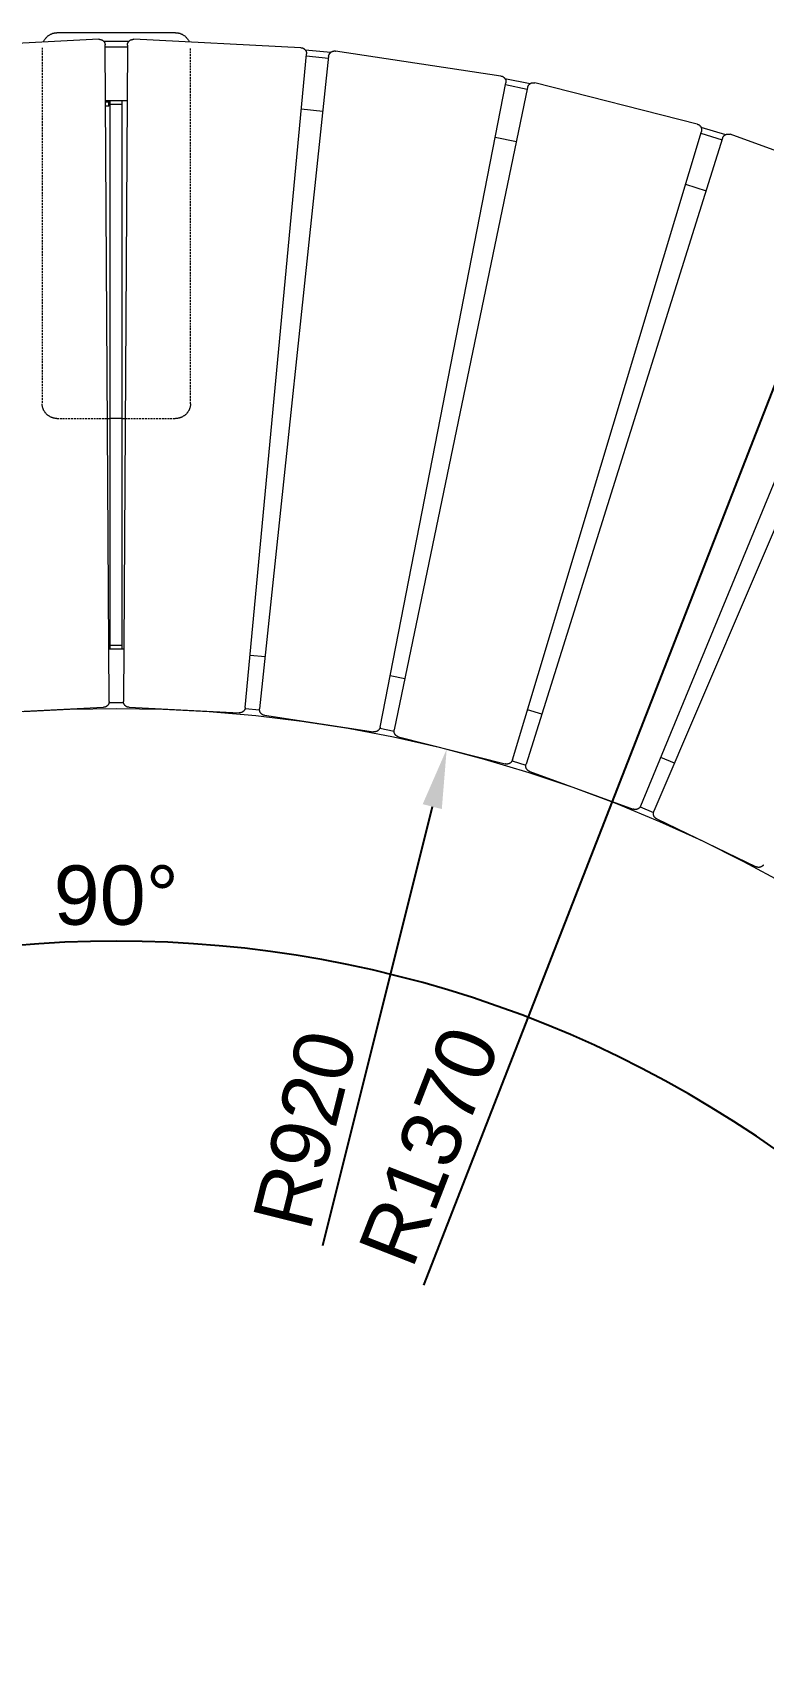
# Model space of a CAD drawing. Header units: millimetres. Extents: x -111 to 4919, y -143 to 3304.
# Drawn here: x 1047 to 1540, y 962 to 2068 of the extents above; entities that cross this region are included whole.
import ezdxf

# ---------------------------------------------------------------- set-up
doc = ezdxf.new("R2010")
doc.units = ezdxf.units.MM
doc.linetypes.add('HIDDEN', pattern=[1.905, 1.27, -0.635])
for name, color, linetype, lineweight in [('ZANO_R', 7, 'Continuous', 0), ('ZANO_R_przerywana', 7, 'HIDDEN', 0), ('ZANO_W', 1, 'Continuous', 0)]:
    doc.layers.add(name, color=color, linetype=linetype, lineweight=lineweight)
doc.styles.add('Arial', font='arial.ttf')
doc.styles.get("Standard").update_dxf_attribs({"font": 'ARIALUNI.TTF'})
doc.dimstyles.new('pl i ang', dxfattribs={"dimtxt": 50, "dimasz": 50, "dimexe": 1.25, "dimexo": 0.625, "dimgap": 10, "dimtad": 1, "dimtoh": 1, "dimtxsty": 'Standard', "dimcen": 2.5, "dimclrd": 1, "dimclre": 1, "dimclrt": 1, "dimadec": 0, "dimazin": 0, "dimtfac": 1, "dimtmove": 0, "dimatfit": 3, "dimfxl": 1, "dimarcsym": 1})

# ---------------------------------------------------------------- blocks, each defined once
blk = doc.blocks.new('*D479')
at = {"layer": 'ZANO_W', "color": 1, "lineweight": -2}
for p, q in [((454.4, 1329.9), (563, 1221.3)), ((1752.7, 1329.9), (1644.1, 1221.3))]:
    blk.add_line(p, q, dxfattribs=at)
blk.add_arc((1103.5, 680.7), 774.5, 47.9594, 132.0406, dxfattribs=at)
at = {"layer": 'ZANO_W', "color": 1}
for points in [[(580.3, 1260.8), (589.5, 1251.1), (555.9, 1228.4)], [(1617.6, 1251.1), (1626.8, 1260.8), (1651.2, 1228.4)]]:
    blk.add_solid(points, dxfattribs=at)
at = {"layer": 'ZANO_W', "color": 1, "insert": (1103.5, 1485.9), "char_height": 40, "attachment_point": 5, "style": 'Arial'}
blk.add_mtext('90%%d', dxfattribs=at)
blk = doc.blocks.new('*D480')
at = {"layer": 'ZANO_W', "color": 1, "lineweight": -2}
blk.add_line((1316.8, 1545.8), (1242.8, 1249.7), dxfattribs=at)
at = {"layer": 'ZANO_W', "color": 1}
blk.add_solid([(1323.2, 1544.2), (1310.3, 1547.5), (1326.5, 1584.6)], dxfattribs=at)
at = {"layer": 'ZANO_W', "color": 1, "insert": (1231, 1328.1), "char_height": 40, "attachment_point": 5, "rotation": 75.9775, "style": 'Arial'}
blk.add_mtext('R920', dxfattribs=at)
blk = doc.blocks.new('*D481')
at = {"layer": 'ZANO_W', "color": 1, "lineweight": -2}
blk.add_line((1587.1, 1931.1), (1310.9, 1223.3), dxfattribs=at)
at = {"layer": 'ZANO_W', "color": 1}
blk.add_solid([(1593.3, 1928.6), (1580.8, 1933.5), (1601.6, 1968.3)], dxfattribs=at)
at = {"layer": 'ZANO_W', "color": 1, "insert": (1314.8, 1317.1), "char_height": 40, "attachment_point": 5, "rotation": 68.6823, "style": 'Arial'}
blk.add_mtext('R1370', dxfattribs=at)

msp = doc.modelspace()

# ---------------------------------------------------------------- linework, layer by layer
at = {"layer": 'ZANO_R'}
for p, q in [((1059.8, 2066.8), (1060.1, 2066.9)), ((1060.1, 2066.9), (1060.5, 2067.1)), ((1060.5, 2067.1), (1060.8, 2067.2)), ((1060.8, 2067.2), (1061.1, 2067.2)), ((1061.1, 2067.2), (1061.5, 2067.3)), ((1061.5, 2067.3), (1061.8, 2067.4)), ((1061.8, 2067.4), (1062.2, 2067.4)), ((1062.2, 2067.4), (1062.5, 2067.5)), ((1062.5, 2067.5), (1062.9, 2067.5)), ((1062.9, 2067.5), (1063.2, 2067.5)), ((1063.2, 2067.5), (1063.5, 2067.5)), ((1143.5, 2067.5), (1063.5, 2067.5)), ((1143.5, 2067.5), (1143.9, 2067.5)), ((1143.9, 2067.5), (1144.2, 2067.5)), ((1144.2, 2067.5), (1144.6, 2067.5)), ((1144.6, 2067.5), (1144.9, 2067.4)), ((1144.9, 2067.4), (1145.3, 2067.4)), ((1145.3, 2067.4), (1145.6, 2067.3)), ((1145.6, 2067.3), (1146, 2067.2)), ((1146, 2067.2), (1146.3, 2067.2)), ((1146.3, 2067.2), (1146.6, 2067.1)), ((1146.6, 2067.1), (1147, 2066.9)), ((1147, 2066.9), (1147.3, 2066.8)), ((1091.8, 2063.2), (979, 2057.5)), ((1054.3, 2061.3), (1054.4, 2061.6)), ((1054.4, 2061.6), (1054.6, 2061.9)), ((1054.6, 2061.9), (1054.7, 2062.2)), ((1054.7, 2062.2), (1054.9, 2062.5)), ((1054.9, 2062.5), (1055.1, 2062.8)), ((1055.1, 2062.8), (1055.3, 2063.1)), ((1055.3, 2063.1), (1055.5, 2063.4)), ((1055.5, 2063.4), (1055.7, 2063.7)), ((1055.7, 2063.7), (1055.9, 2064)), ((1055.9, 2064), (1056.1, 2064.2)), ((1056.1, 2064.2), (1056.4, 2064.5)), ((1056.4, 2064.5), (1056.6, 2064.7)), ((1056.6, 2064.7), (1056.9, 2065)), ((1056.9, 2065), (1057.1, 2065.2)), ((1057.1, 2065.2), (1057.4, 2065.4)), ((1057.4, 2065.4), (1057.7, 2065.6)), ((1057.7, 2065.6), (1058, 2065.8)), ((1058, 2065.8), (1058.3, 2066)), ((1058.3, 2066), (1058.6, 2066.2)), ((1058.6, 2066.2), (1058.9, 2066.4)), ((1058.9, 2066.4), (1059.2, 2066.5)), ((1059.2, 2066.5), (1059.5, 2066.7)), ((1059.5, 2066.7), (1059.8, 2066.8)), ((1091.8, 2063.2), (1092, 2063.2)), ((1092, 2063.2), (1092.1, 2063.2)), ((1092.1, 2063.2), (1092.2, 2063.2)), ((1092.2, 2063.2), (1092.4, 2063.2)), ((1092.4, 2063.2), (1092.5, 2063.1)), ((1092.5, 2063.1), (1092.6, 2063.1)), ((1092.6, 2063.1), (1092.8, 2063.1)), ((1092.8, 2063.1), (1092.9, 2063.1)), ((1092.9, 2063.1), (1093, 2063)), ((1093, 2063), (1093.2, 2063)), ((1093.2, 2063), (1093.3, 2063)), ((1093.3, 2063), (1093.4, 2062.9)), ((1093.4, 2062.9), (1093.6, 2062.9)), ((1093.6, 2062.9), (1093.7, 2062.8)), ((1093.7, 2062.8), (1093.8, 2062.7)), ((1093.8, 2062.7), (1093.9, 2062.7)), ((1093.9, 2062.7), (1094.1, 2062.6)), ((1094.1, 2062.6), (1094.2, 2062.5)), ((1094.2, 2062.5), (1094.3, 2062.5)), ((1094.3, 2062.5), (1094.4, 2062.4)), ((1094.4, 2062.4), (1094.5, 2062.3)), ((1094.5, 2062.3), (1094.6, 2062.2)), ((1094.6, 2062.2), (1094.7, 2062.1)), ((1094.7, 2062.1), (1094.8, 2062)), ((1094.8, 2062), (1094.9, 2061.9)), ((1094.8, 2062), (1112.3, 2062)), ((1094.9, 2061.9), (1095, 2061.8)), ((1095, 2061.8), (1095.1, 2061.7)), ((1095.1, 2061.7), (1095.2, 2061.6)), ((1095.2, 2061.6), (1095.3, 2061.5)), ((1095.3, 2061.5), (1095.3, 2061.4)), ((1095.3, 2061.4), (1095.4, 2061.3)), ((1095.4, 2061.3), (1095.5, 2061.2)), ((1095.5, 2061.2), (1095.6, 2061.1)), ((1095.6, 2061.1), (1095.6, 2060.9)), ((1095.6, 2060.9), (1095.7, 2060.8)), ((1095.7, 2060.8), (1095.7, 2060.7)), ((1095.7, 2060.7), (1095.8, 2060.6)), ((1095.8, 2060.6), (1095.8, 2060.4)), ((1095.8, 2060.4), (1095.9, 2060.3)), ((1095.9, 2060.3), (1095.9, 2060.2)), ((1095.9, 2060.2), (1095.9, 2060)), ((1095.9, 2060), (1096, 2059.9)), ((1096, 2059.9), (1096, 2059.8)), ((1096, 2059.8), (1096, 2059.6)), ((1096, 2059.6), (1096, 2059.5)), ((1096, 2059.5), (1096, 2059.4)), ((1096, 2059.3), (1096, 2059.4)), ((1096, 2059.2), (1096, 2059.3)), ((1098.7, 1616.8), (1096, 2059.2)), ((1096, 2058), (1111.1, 2058)), ((1111.1, 2059.2), (1108.4, 1616.8)), ((1111.1, 2059.9), (1111.2, 2060)), ((1111.1, 2059.8), (1111.1, 2059.9)), ((1111.1, 2059.6), (1111.1, 2059.8)), ((1111.1, 2059.5), (1111.1, 2059.6)), ((1111.1, 2059.4), (1111.1, 2059.5)), ((1111.1, 2059.3), (1111.1, 2059.4)), ((1111.1, 2059.2), (1111.1, 2059.3)), ((1111.2, 2060.3), (1111.3, 2060.4)), ((1111.2, 2060.2), (1111.2, 2060.3)), ((1111.2, 2060), (1111.2, 2060.2)), ((1111.3, 2060.6), (1111.4, 2060.7)), ((1111.3, 2060.4), (1111.3, 2060.6)), ((1111.4, 2060.8), (1111.5, 2060.9)), ((1111.4, 2060.7), (1111.4, 2060.8)), ((1111.5, 2061.1), (1111.6, 2061.2)), ((1111.5, 2060.9), (1111.5, 2061.1)), ((1111.6, 2061.2), (1111.7, 2061.3)), ((1111.7, 2061.3), (1111.8, 2061.4)), ((1111.8, 2061.5), (1111.9, 2061.6)), ((1111.8, 2061.4), (1111.8, 2061.5)), ((1111.9, 2061.6), (1112, 2061.7)), ((1112, 2061.7), (1112.1, 2061.8)), ((1112.1, 2061.8), (1112.2, 2061.9)), ((1112.2, 2061.9), (1112.3, 2062)), ((1112.3, 2062), (1112.4, 2062.1)), ((1112.4, 2062.1), (1112.5, 2062.2)), ((1112.5, 2062.2), (1112.6, 2062.3)), ((1112.6, 2062.3), (1112.7, 2062.4)), ((1112.7, 2062.4), (1112.8, 2062.5)), ((1112.8, 2062.5), (1112.9, 2062.5)), ((1112.9, 2062.5), (1113, 2062.6)), ((1113, 2062.6), (1113.2, 2062.7)), ((1113.2, 2062.7), (1113.3, 2062.7)), ((1113.3, 2062.7), (1113.4, 2062.8)), ((1113.4, 2062.8), (1113.5, 2062.9)), ((1113.5, 2062.9), (1113.7, 2062.9)), ((1113.7, 2062.9), (1113.8, 2063)), ((1113.8, 2063), (1113.9, 2063)), ((1113.9, 2063), (1114.1, 2063)), ((1114.1, 2063), (1114.2, 2063.1)), ((1114.2, 2063.1), (1114.3, 2063.1)), ((1114.3, 2063.1), (1114.5, 2063.1)), ((1114.5, 2063.1), (1114.6, 2063.1)), ((1114.6, 2063.1), (1114.7, 2063.2)), ((1114.7, 2063.2), (1114.9, 2063.2)), ((1114.9, 2063.2), (1115, 2063.2)), ((1115, 2063.2), (1115.1, 2063.2)), ((1115.1, 2063.2), (1115.3, 2063.2)), ((1228.1, 2057.5), (1115.3, 2063.2)), ((1147.3, 2066.8), (1147.6, 2066.7)), ((1147.6, 2066.7), (1147.9, 2066.5)), ((1147.9, 2066.5), (1148.2, 2066.4)), ((1148.2, 2066.4), (1148.5, 2066.2)), ((1148.5, 2066.2), (1148.8, 2066)), ((1148.8, 2066), (1149.1, 2065.8)), ((1149.1, 2065.8), (1149.4, 2065.6)), ((1149.4, 2065.6), (1149.7, 2065.4)), ((1149.7, 2065.4), (1150, 2065.2)), ((1150, 2065.2), (1150.2, 2065)), ((1150.2, 2065), (1150.5, 2064.7)), ((1150.5, 2064.7), (1150.7, 2064.5)), ((1150.7, 2064.5), (1151, 2064.2)), ((1151, 2064.2), (1151.2, 2064)), ((1151.2, 2064), (1151.4, 2063.7)), ((1151.4, 2063.7), (1151.6, 2063.4)), ((1151.6, 2063.4), (1151.8, 2063.1)), ((1151.8, 2063.1), (1152, 2062.8)), ((1152, 2062.8), (1152.2, 2062.5)), ((1152.2, 2062.5), (1152.4, 2062.2)), ((1152.4, 2062.2), (1152.5, 2061.9)), ((1152.5, 2061.9), (1152.7, 2061.6)), ((1152.7, 2061.6), (1152.8, 2061.3)), ((1228.1, 2057.5), (1228.2, 2057.5)), ((1228.2, 2057.5), (1228.3, 2057.5)), ((1228.3, 2057.5), (1228.5, 2057.5)), ((1228.5, 2057.5), (1228.6, 2057.5)), ((1228.6, 2057.5), (1228.7, 2057.5)), ((1228.7, 2057.5), (1228.9, 2057.4)), ((1228.9, 2057.4), (1229, 2057.4)), ((1229, 2057.4), (1229.1, 2057.3)), ((1229.1, 2057.3), (1229.3, 2057.3)), ((1229.3, 2057.3), (1229.4, 2057.2)), ((1229.4, 2057.2), (1229.5, 2057.2)), ((1229.5, 2057.2), (1229.6, 2057.1)), ((1229.6, 2057.1), (1229.8, 2057.1)), ((1229.8, 2057.1), (1229.9, 2057)), ((1229.9, 2057), (1230, 2056.9)), ((1230, 2056.9), (1230.1, 2056.9)), ((1230.1, 2056.9), (1230.2, 2056.8)), ((1230.2, 2056.8), (1230.3, 2056.7)), ((1230.3, 2056.7), (1230.4, 2056.6)), ((1230.4, 2056.6), (1230.5, 2056.5)), ((1230.5, 2056.5), (1230.6, 2056.4)), ((1230.6, 2056.4), (1230.7, 2056.3)), ((1230.7, 2056.3), (1230.8, 2056.2)), ((1230.8, 2056.2), (1230.9, 2056.1)), ((1230.9, 2056.1), (1248.3, 2054.4)), ((1230.9, 2056.1), (1231, 2056)), ((1231, 2056), (1231.1, 2055.9)), ((1231.1, 2055.9), (1231.2, 2055.8)), ((1231.2, 2055.8), (1231.2, 2055.7)), ((1190.6, 1612.7), (1231.9, 2053.2)), ((1246.8, 2051.7), (1200.2, 1611.7)), ((1231.2, 2055.7), (1231.3, 2055.6)), ((1231.3, 2055.6), (1231.4, 2055.5)), ((1231.4, 2055.5), (1231.4, 2055.3)), ((1231.4, 2055.3), (1231.5, 2055.2)), ((1231.5, 2055.2), (1231.6, 2055.1)), ((1231.6, 2055.1), (1231.6, 2055)), ((1231.6, 2055), (1231.7, 2054.8)), ((1231.7, 2054.8), (1231.7, 2054.7)), ((1231.7, 2054.7), (1231.7, 2054.6)), ((1231.7, 2054.6), (1231.8, 2054.4)), ((1231.7, 2052), (1246.7, 2050.5)), ((1231.8, 2054.4), (1231.8, 2054.3)), ((1231.8, 2054.3), (1231.8, 2054.2)), ((1231.8, 2054.2), (1231.8, 2054)), ((1231.8, 2054), (1231.9, 2053.9)), ((1231.9, 2053.9), (1231.9, 2053.8)), ((1231.9, 2053.8), (1231.9, 2053.6)), ((1231.9, 2053.6), (1231.9, 2053.5)), ((1231.9, 2053.5), (1231.9, 2053.4)), ((1231.9, 2053.3), (1231.9, 2053.4)), ((1231.9, 2053.2), (1231.9, 2053.3)), ((1246.8, 2051.9), (1246.9, 2052)), ((1246.8, 2051.8), (1246.8, 2051.9)), ((1246.8, 2051.7), (1246.8, 2051.8)), ((1246.9, 2052.3), (1247, 2052.4)), ((1246.9, 2052.1), (1246.9, 2052.3)), ((1246.9, 2052), (1246.9, 2052.1)), ((1247, 2052.7), (1247.1, 2052.8)), ((1247, 2052.5), (1247, 2052.7)), ((1247, 2052.4), (1247, 2052.5)), ((1247.1, 2052.9), (1247.2, 2053)), ((1247.1, 2052.8), (1247.1, 2052.9)), ((1247.2, 2053), (1247.3, 2053.1)), ((1247.3, 2053.3), (1247.4, 2053.4)), ((1247.3, 2053.1), (1247.3, 2053.3)), ((1247.4, 2053.4), (1247.5, 2053.5)), ((1247.5, 2053.5), (1247.6, 2053.6)), ((1247.6, 2053.7), (1247.7, 2053.8)), ((1247.6, 2053.6), (1247.6, 2053.7)), ((1247.7, 2053.8), (1247.8, 2053.9)), ((1247.8, 2053.9), (1247.9, 2054)), ((1247.9, 2054), (1248, 2054.1)), ((1248, 2054.1), (1248.1, 2054.2)), ((1248.1, 2054.2), (1248.2, 2054.3)), ((1248.2, 2054.3), (1248.3, 2054.4)), ((1248.3, 2054.4), (1248.4, 2054.5)), ((1248.4, 2054.5), (1248.5, 2054.6)), ((1248.5, 2054.6), (1248.6, 2054.6)), ((1248.6, 2054.6), (1248.8, 2054.7)), ((1248.8, 2054.7), (1248.9, 2054.8)), ((1248.9, 2054.8), (1249, 2054.8)), ((1249, 2054.8), (1249.1, 2054.9)), ((1249.1, 2054.9), (1249.2, 2055)), ((1249.2, 2055), (1249.4, 2055)), ((1249.4, 2055), (1249.5, 2055)), ((1249.5, 2055), (1249.6, 2055.1)), ((1249.6, 2055.1), (1249.8, 2055.1)), ((1249.8, 2055.1), (1249.9, 2055.2)), ((1249.9, 2055.2), (1250, 2055.2)), ((1250, 2055.2), (1250.2, 2055.2)), ((1250.2, 2055.2), (1250.3, 2055.2)), ((1250.3, 2055.2), (1250.4, 2055.2)), ((1250.4, 2055.2), (1250.6, 2055.3)), ((1250.6, 2055.3), (1250.7, 2055.3)), ((1250.7, 2055.3), (1250.8, 2055.3)), ((1250.8, 2055.3), (1251, 2055.3)), ((1251, 2055.3), (1251.1, 2055.3)), ((1251.1, 2055.3), (1251.3, 2055.2)), ((1251.3, 2055.2), (1251.4, 2055.2)), ((1363.1, 2038.4), (1251.4, 2055.2)), ((1281.6, 1599.5), (1366.4, 2033.7)), ((1363.1, 2038.4), (1363.2, 2038.4)), ((1363.2, 2038.4), (1363.3, 2038.4)), ((1363.3, 2038.4), (1363.5, 2038.3)), ((1363.5, 2038.3), (1363.6, 2038.3)), ((1363.6, 2038.3), (1363.7, 2038.3)), ((1363.7, 2038.3), (1363.9, 2038.2)), ((1363.9, 2038.2), (1364, 2038.2)), ((1364, 2038.2), (1364.1, 2038.1)), ((1364.1, 2038.1), (1364.2, 2038.1)), ((1364.2, 2038.1), (1364.4, 2038)), ((1364.4, 2038), (1364.5, 2037.9)), ((1364.5, 2037.9), (1364.6, 2037.9)), ((1364.6, 2037.9), (1364.7, 2037.8)), ((1364.7, 2037.8), (1364.8, 2037.7)), ((1364.8, 2037.7), (1364.9, 2037.6)), ((1364.9, 2037.6), (1365, 2037.5)), ((1365, 2037.5), (1365.1, 2037.5)), ((1365.1, 2037.5), (1365.2, 2037.4)), ((1365.2, 2037.4), (1365.3, 2037.3)), ((1365.3, 2037.3), (1365.4, 2037.2)), ((1365.4, 2037.2), (1365.5, 2037.1)), ((1365.5, 2037.1), (1365.6, 2037)), ((1365.6, 2037), (1365.7, 2036.8)), ((1365.7, 2036.8), (1365.8, 2036.7)), ((1365.8, 2036.7), (1365.8, 2036.6)), ((1365.8, 2036.7), (1382.9, 2033.3)), ((1365.8, 2036.6), (1365.9, 2036.5)), ((1365.9, 2036.5), (1366, 2036.4)), ((1366, 2036.4), (1366.1, 2036.3)), ((1366.1, 2036.3), (1366.1, 2036.1)), ((1366.1, 2036.1), (1366.2, 2036)), ((1366.2, 2036), (1366.2, 2035.9)), ((1366.2, 2035.9), (1366.3, 2035.8)), ((1366.3, 2035.8), (1366.3, 2035.6)), ((1366.3, 2035.6), (1366.3, 2035.5)), ((1366.3, 2035.5), (1366.4, 2035.4)), ((1366.4, 2035.4), (1366.4, 2035.2)), ((1366.4, 2035.2), (1366.4, 2035.1)), ((1366.4, 2035.1), (1366.4, 2035)), ((1366.4, 2035), (1366.5, 2034.8)), ((1366.5, 2034), (1366.4, 2033.9)), ((1366.4, 2033.8), (1366.4, 2033.9)), ((1366.4, 2033.7), (1366.4, 2033.8)), ((1366.5, 2034.8), (1366.5, 2034.7)), ((1366.5, 2034.7), (1366.5, 2034.6)), ((1366.5, 2034.6), (1366.5, 2034.4)), ((1366.5, 2034.4), (1366.5, 2034.3)), ((1366.5, 2034.3), (1366.5, 2034.1)), ((1366.5, 2034.1), (1366.5, 2034)), ((1383.6, 2033.7), (1383.8, 2033.7)), ((1383.8, 2033.7), (1383.9, 2033.7)), ((1383.9, 2033.7), (1384, 2033.8)), ((1384, 2033.8), (1384.2, 2033.8)), ((1384.2, 2033.8), (1384.3, 2033.8)), ((1384.3, 2033.8), (1384.4, 2033.9)), ((1384.4, 2033.9), (1384.6, 2033.9)), ((1384.6, 2033.9), (1384.7, 2033.9)), ((1384.7, 2033.9), (1384.8, 2033.9)), ((1384.8, 2033.9), (1385, 2033.9)), ((1385, 2033.9), (1385.1, 2033.9)), ((1385.1, 2033.9), (1385.2, 2033.9)), ((1385.2, 2033.9), (1385.4, 2033.9)), ((1385.4, 2033.9), (1385.5, 2033.9)), ((1385.5, 2033.9), (1385.6, 2033.9)), ((1385.6, 2033.9), (1385.8, 2033.9)), ((1385.8, 2033.9), (1385.9, 2033.8)), ((1385.9, 2033.8), (1386, 2033.8)), ((1495.5, 2006), (1386, 2033.8)), ((1381.1, 2030.7), (1291.1, 1597.6)), ((1366.2, 2032.6), (1380.9, 2029.6)), ((1381.1, 2030.7), (1381.2, 2030.8)), ((1381.2, 2031), (1381.3, 2031.2)), ((1381.2, 2030.9), (1381.2, 2031)), ((1381.2, 2030.8), (1381.2, 2030.9)), ((1381.3, 2031.3), (1381.4, 2031.4)), ((1381.3, 2031.2), (1381.3, 2031.3)), ((1381.4, 2031.5), (1381.5, 2031.7)), ((1381.4, 2031.4), (1381.4, 2031.5)), ((1381.5, 2031.8), (1381.6, 2031.9)), ((1381.5, 2031.7), (1381.5, 2031.8)), ((1381.6, 2031.9), (1381.7, 2032)), ((1381.7, 2032.1), (1381.8, 2032.3)), ((1381.7, 2032), (1381.7, 2032.1)), ((1381.8, 2032.3), (1381.9, 2032.4)), ((1381.9, 2032.4), (1382, 2032.5)), ((1382, 2032.5), (1382.1, 2032.6)), ((1382.1, 2032.6), (1382.2, 2032.7)), ((1382.2, 2032.7), (1382.3, 2032.8)), ((1382.3, 2032.8), (1382.4, 2032.9)), ((1382.4, 2032.9), (1382.5, 2033)), ((1382.5, 2033), (1382.6, 2033)), ((1382.6, 2033), (1382.7, 2033.1)), ((1382.7, 2033.1), (1382.8, 2033.2)), ((1382.8, 2033.2), (1382.9, 2033.3)), ((1382.9, 2033.3), (1383, 2033.4)), ((1383, 2033.4), (1383.1, 2033.4)), ((1383.1, 2033.4), (1383.3, 2033.5)), ((1383.3, 2033.5), (1383.4, 2033.5)), ((1383.4, 2033.5), (1383.5, 2033.6)), ((1383.5, 2033.6), (1383.6, 2033.7)), ((1096.3, 2022), (1110.8, 2022)), ((1096.3, 2021), (1098.5, 2021)), ((1098.5, 2018), (1096.3, 2018)), ((1098.5, 2021), (1098.5, 2022)), ((1098.5, 2018), (1098.5, 2021)), ((1099.5, 2019.5), (1099.5, 2022)), ((1099.5, 2019.5), (1107.5, 2019.5)), ((1099.5, 1654.5), (1099.5, 2019.5)), ((1107.5, 2019.5), (1107.5, 2022)), ((1107.5, 1654.5), (1107.5, 2019.5)), ((1228.4, 2016.2), (1242.9, 2014.7)), ((1370.9, 1577.3), (1498.4, 2001)), ((1495.5, 2006), (1495.6, 2006)), ((1495.6, 2006), (1495.8, 2005.9)), ((1495.8, 2005.9), (1495.9, 2005.9)), ((1495.9, 2005.9), (1496, 2005.8)), ((1496, 2005.8), (1496.2, 2005.8)), ((1496.2, 2005.8), (1496.3, 2005.7)), ((1496.3, 2005.7), (1496.4, 2005.7)), ((1496.4, 2005.7), (1496.5, 2005.6)), ((1496.5, 2005.6), (1496.6, 2005.5)), ((1496.6, 2005.5), (1496.8, 2005.4)), ((1496.8, 2005.4), (1496.9, 2005.4)), ((1496.9, 2005.4), (1497, 2005.3)), ((1497, 2005.3), (1497.1, 2005.2)), ((1497.1, 2005.2), (1497.2, 2005.1)), ((1497.2, 2005.1), (1497.3, 2005)), ((1497.3, 2005), (1497.4, 2004.9)), ((1497.4, 2004.9), (1497.5, 2004.8)), ((1497.5, 2004.8), (1497.6, 2004.7)), ((1497.6, 2004.7), (1497.7, 2004.6)), ((1497.7, 2004.6), (1497.7, 2004.5)), ((1497.7, 2004.5), (1497.8, 2004.4)), ((1497.8, 2004.4), (1497.9, 2004.3)), ((1497.9, 2004.3), (1498, 2004.2)), ((1498, 2004.2), (1498, 2004)), ((1498, 2004), (1498.1, 2003.9)), ((1498, 2004), (1514.7, 1998.9)), ((1498.1, 2003.9), (1498.2, 2003.8)), ((1498.2, 2003.8), (1498.2, 2003.7)), ((1498.2, 2003.7), (1498.3, 2003.5)), ((1498.3, 2003.5), (1498.3, 2003.4)), ((1498.3, 2003.4), (1498.4, 2003.3)), ((1498.4, 2003.3), (1498.4, 2003.2)), ((1498.4, 2003.2), (1498.4, 2003)), ((1498.4, 2003), (1498.5, 2002.9)), ((1498.5, 2001.4), (1498.4, 2001.3)), ((1498.4, 2001.3), (1498.4, 2001.1)), ((1498.4, 2001), (1498.4, 2001.1)), ((1498.4, 2001), (1498.4, 2001)), ((1498.5, 2002.9), (1498.5, 2002.8)), ((1498.5, 2002.8), (1498.5, 2002.6)), ((1498.5, 2002.6), (1498.5, 2002.5)), ((1498.5, 2002.5), (1498.5, 2002.4)), ((1498.5, 2002.4), (1498.5, 2002.2)), ((1498.5, 2002.2), (1498.5, 2002.1)), ((1498.5, 2002.1), (1498.5, 2001.9)), ((1498.5, 2001.9), (1498.5, 2001.8)), ((1498.5, 2001.8), (1498.5, 2001.7)), ((1498.5, 2001.7), (1498.5, 2001.5)), ((1498.5, 2001.5), (1498.5, 2001.4)), ((1359.3, 1997.2), (1373.6, 1994.3)), ((1512.7, 1996.5), (1380.1, 1574.5)), ((1498, 1999.9), (1512.4, 1995.4)), ((1512.7, 1996.5), (1512.8, 1996.6)), ((1512.8, 1996.8), (1512.9, 1997)), ((1512.8, 1996.7), (1512.8, 1996.8)), ((1512.8, 1996.6), (1512.8, 1996.7)), ((1512.9, 1997.1), (1513, 1997.2)), ((1512.9, 1997), (1512.9, 1997.1)), ((1513, 1997.2), (1513.1, 1997.3)), ((1513.1, 1997.4), (1513.2, 1997.6)), ((1513.1, 1997.3), (1513.1, 1997.4)), ((1513.2, 1997.6), (1513.3, 1997.7)), ((1513.3, 1997.7), (1513.4, 1997.8)), ((1513.4, 1997.8), (1513.5, 1997.9)), ((1513.5, 1997.9), (1513.6, 1998)), ((1513.6, 1998.1), (1513.7, 1998.2)), ((1513.6, 1998), (1513.6, 1998.1)), ((1513.7, 1998.2), (1513.8, 1998.3)), ((1513.8, 1998.3), (1513.9, 1998.4)), ((1513.9, 1998.4), (1514, 1998.5)), ((1514, 1998.5), (1514.2, 1998.5)), ((1514.2, 1998.5), (1514.3, 1998.6)), ((1514.3, 1998.6), (1514.4, 1998.7)), ((1514.4, 1998.7), (1514.5, 1998.8)), ((1514.5, 1998.8), (1514.6, 1998.8)), ((1514.6, 1998.8), (1514.7, 1998.9)), ((1514.7, 1998.9), (1514.9, 1999)), ((1514.9, 1999), (1515, 1999)), ((1515, 1999), (1515.1, 1999.1)), ((1515.1, 1999.1), (1515.2, 1999.1)), ((1515.2, 1999.1), (1515.4, 1999.2)), ((1515.4, 1999.2), (1515.5, 1999.2)), ((1515.5, 1999.2), (1515.6, 1999.2)), ((1515.6, 1999.2), (1515.8, 1999.3)), ((1515.8, 1999.3), (1515.9, 1999.3)), ((1515.9, 1999.3), (1516, 1999.3)), ((1516, 1999.3), (1516.2, 1999.3)), ((1516.2, 1999.3), (1516.3, 1999.3)), ((1516.3, 1999.3), (1516.4, 1999.3)), ((1516.4, 1999.3), (1516.6, 1999.3)), ((1516.6, 1999.3), (1516.7, 1999.3)), ((1516.7, 1999.3), (1516.8, 1999.3)), ((1516.8, 1999.3), (1517, 1999.3)), ((1517, 1999.3), (1517.1, 1999.3)), ((1517.1, 1999.3), (1517.3, 1999.3)), ((1517.3, 1999.3), (1517.4, 1999.3)), ((1517.4, 1999.3), (1517.5, 1999.2)), ((1517.5, 1999.2), (1517.7, 1999.2)), ((1517.7, 1999.2), (1517.8, 1999.1)), ((1517.8, 1999.1), (1517.9, 1999.1)), ((1624.1, 1960.6), (1517.9, 1999.1)), ((1487.6, 1965.4), (1501.6, 1961.1)), ((1457.5, 1546.4), (1626.4, 1955.3)), ((1640.3, 1949.5), (1466.3, 1542.7)), ((1097.6, 1807.5), (1099.5, 1807.5)), ((1107.5, 1807.5), (1099.5, 1807.5)), ((1107.5, 1807.5), (1109.5, 1807.5)), ((1098.5, 1656), (1098.5, 1656)), ((1098.5, 1656), (1098.5, 1653)), ((1098.5, 1653), (1098.5, 1653)), ((1098.5, 1653), (1098.5, 1652)), ((1108.6, 1652), (1098.5, 1652)), ((1107.5, 1654.5), (1099.5, 1654.5)), ((1099.5, 1652), (1099.5, 1654.5)), ((1107.5, 1652), (1107.5, 1654.5)), ((1203.9, 1646.8), (1193.9, 1647.8)), ((1298.2, 1632.1), (1288.4, 1634.1)), ((1097.3, 1613.7), (1097.2, 1613.6)), ((1097.4, 1613.8), (1097.3, 1613.7)), ((1097.5, 1613.9), (1097.4, 1613.8)), ((1097.6, 1614), (1097.5, 1613.9)), ((1097.7, 1614.1), (1097.6, 1614)), ((1097.8, 1614.2), (1097.7, 1614.1)), ((1097.9, 1614.3), (1097.8, 1614.2)), ((1098, 1614.4), (1097.9, 1614.3)), ((1098.1, 1614.5), (1098, 1614.4)), ((1098.2, 1614.8), (1098.1, 1614.7)), ((1098.1, 1614.7), (1098.1, 1614.5)), ((1098.3, 1614.9), (1098.2, 1614.8)), ((1098.4, 1615.2), (1098.3, 1615)), ((1098.3, 1615), (1098.3, 1614.9)), ((1098.5, 1615.3), (1098.4, 1615.2)), ((1098.6, 1615.7), (1098.5, 1615.5)), ((1098.5, 1615.5), (1098.5, 1615.4)), ((1098.5, 1615.4), (1098.5, 1615.3)), ((1098.7, 1616), (1098.6, 1615.8)), ((1098.6, 1615.8), (1098.6, 1615.7)), ((1098.7, 1616.8), (1098.7, 1616.6)), ((1098.7, 1616.6), (1098.7, 1616.5)), ((1098.7, 1616.5), (1098.7, 1616.4)), ((1098.7, 1616.4), (1098.7, 1616.2)), ((1098.7, 1616.2), (1098.7, 1616.1)), ((1098.7, 1616.1), (1098.7, 1616)), ((1098.7, 1616), (1108.4, 1616)), ((1108.4, 1616.6), (1108.4, 1616.8)), ((1108.4, 1616.5), (1108.4, 1616.6)), ((1108.4, 1616.4), (1108.4, 1616.5)), ((1108.4, 1616.2), (1108.4, 1616.4)), ((1108.4, 1616.1), (1108.4, 1616.2)), ((1108.4, 1616), (1108.4, 1616.1)), ((1108.5, 1615.8), (1108.4, 1616)), ((1108.5, 1615.7), (1108.5, 1615.8)), ((1108.6, 1615.5), (1108.5, 1615.7)), ((1108.6, 1615.4), (1108.6, 1615.5)), ((1108.6, 1615.3), (1108.6, 1615.4)), ((1108.7, 1615.2), (1108.6, 1615.3)), ((1108.8, 1615), (1108.7, 1615.2)), ((1108.8, 1614.9), (1108.8, 1615)), ((1108.9, 1614.8), (1108.8, 1614.9)), ((1109, 1614.7), (1108.9, 1614.8)), ((1109, 1614.5), (1109, 1614.7)), ((1109.1, 1614.4), (1109, 1614.5)), ((1109.2, 1614.3), (1109.1, 1614.4)), ((1109.3, 1614.2), (1109.2, 1614.3)), ((1109.4, 1614.1), (1109.3, 1614.2)), ((1109.5, 1614), (1109.4, 1614.1)), ((1109.6, 1613.9), (1109.5, 1614)), ((1109.7, 1613.8), (1109.6, 1613.9)), ((1109.8, 1613.7), (1109.7, 1613.8)), ((1109.9, 1613.6), (1109.8, 1613.7)), ((1020.7, 1609.1), (1094.9, 1612.8)), ((1040.8, 1609.9), (1072.1, 1611.5)), ((1072.1, 1611.5), (1103.5, 1612)), ((1095.1, 1612.8), (1094.9, 1612.8)), ((1095.2, 1612.8), (1095.1, 1612.8)), ((1095.3, 1612.8), (1095.2, 1612.8)), ((1095.5, 1612.8), (1095.3, 1612.8)), ((1095.6, 1612.9), (1095.5, 1612.8)), ((1095.8, 1612.9), (1095.6, 1612.9)), ((1095.9, 1612.9), (1095.8, 1612.9)), ((1096, 1613), (1095.9, 1612.9)), ((1096.1, 1613), (1096, 1613)), ((1096.3, 1613.1), (1096.1, 1613)), ((1096.4, 1613.1), (1096.3, 1613.1)), ((1096.5, 1613.2), (1096.4, 1613.1)), ((1096.7, 1613.2), (1096.5, 1613.2)), ((1096.8, 1613.3), (1096.7, 1613.2)), ((1096.9, 1613.4), (1096.8, 1613.3)), ((1097, 1613.5), (1096.9, 1613.4)), ((1097.1, 1613.5), (1097, 1613.5)), ((1097.2, 1613.6), (1097.1, 1613.5)), ((1103.5, 1612), (1135, 1611.5)), ((1110, 1613.5), (1109.9, 1613.6)), ((1110.1, 1613.5), (1110, 1613.5)), ((1110.2, 1613.4), (1110.1, 1613.5)), ((1110.3, 1613.3), (1110.2, 1613.4)), ((1110.4, 1613.2), (1110.3, 1613.3)), ((1110.6, 1613.2), (1110.4, 1613.2)), ((1110.7, 1613.1), (1110.6, 1613.2)), ((1110.8, 1613.1), (1110.7, 1613.1)), ((1110.9, 1613), (1110.8, 1613.1)), ((1111.1, 1613), (1110.9, 1613)), ((1111.2, 1612.9), (1111.1, 1613)), ((1111.3, 1612.9), (1111.2, 1612.9)), ((1111.5, 1612.9), (1111.3, 1612.9)), ((1111.6, 1612.8), (1111.5, 1612.9)), ((1111.8, 1612.8), (1111.6, 1612.8)), ((1111.9, 1612.8), (1111.8, 1612.8)), ((1112, 1612.8), (1111.9, 1612.8)), ((1112.2, 1612.8), (1112, 1612.8)), ((1112.2, 1612.8), (1186.4, 1609.1)), ((1135, 1611.5), (1166.3, 1609.9)), ((1166.3, 1609.9), (1197.6, 1607.2)), ((1186.6, 1609.1), (1186.4, 1609.1)), ((1186.7, 1609.1), (1186.6, 1609.1)), ((1186.8, 1609.1), (1186.7, 1609.1)), ((1187, 1609.1), (1186.8, 1609.1)), ((1187.1, 1609.1), (1187, 1609.1)), ((1187.2, 1609.1), (1187.1, 1609.1)), ((1187.4, 1609.1), (1187.2, 1609.1)), ((1187.5, 1609.2), (1187.4, 1609.1)), ((1187.7, 1609.2), (1187.5, 1609.2)), ((1187.8, 1609.2), (1187.7, 1609.2)), ((1187.9, 1609.3), (1187.8, 1609.2)), ((1188.1, 1609.3), (1187.9, 1609.3)), ((1188.2, 1609.4), (1188.1, 1609.3)), ((1188.3, 1609.4), (1188.2, 1609.4)), ((1188.4, 1609.5), (1188.3, 1609.4)), ((1188.6, 1609.6), (1188.4, 1609.5)), ((1188.7, 1609.6), (1188.6, 1609.6)), ((1188.8, 1609.7), (1188.7, 1609.6)), ((1188.9, 1609.8), (1188.8, 1609.7)), ((1189, 1609.9), (1188.9, 1609.8)), ((1189.1, 1609.9), (1189, 1609.9)), ((1189.2, 1610), (1189.1, 1609.9)), ((1189.3, 1610.1), (1189.2, 1610)), ((1189.4, 1610.2), (1189.3, 1610.1)), ((1189.5, 1610.3), (1189.4, 1610.2)), ((1189.6, 1610.4), (1189.5, 1610.3)), ((1189.7, 1610.5), (1189.6, 1610.4)), ((1189.8, 1610.6), (1189.7, 1610.5)), ((1189.9, 1610.8), (1189.8, 1610.6)), ((1190, 1610.9), (1189.9, 1610.8)), ((1190.1, 1611.1), (1190, 1611)), ((1190, 1611), (1190, 1610.9)), ((1190.2, 1611.2), (1190.1, 1611.1)), ((1190.3, 1611.5), (1190.2, 1611.4)), ((1190.2, 1611.4), (1190.2, 1611.2)), ((1190.4, 1611.7), (1190.3, 1611.6)), ((1190.3, 1611.6), (1190.3, 1611.5)), ((1190.5, 1612), (1190.4, 1611.9)), ((1190.4, 1611.9), (1190.4, 1611.7)), ((1190.6, 1612.4), (1190.5, 1612.3)), ((1190.5, 1612.3), (1190.5, 1612.1)), ((1190.5, 1612.1), (1190.5, 1612)), ((1190.5, 1612), (1200.2, 1611)), ((1190.6, 1612.7), (1190.6, 1612.5)), ((1190.6, 1612.5), (1190.6, 1612.4)), ((1197.6, 1607.2), (1228.8, 1603.5)), ((1200.2, 1611.6), (1200.2, 1611.7)), ((1200.2, 1611.5), (1200.2, 1611.6)), ((1200.2, 1611.3), (1200.2, 1611.5)), ((1200.2, 1611.2), (1200.2, 1611.3)), ((1200.2, 1611), (1200.2, 1611.2)), ((1200.2, 1610.9), (1200.2, 1611)), ((1200.2, 1610.8), (1200.2, 1610.9)), ((1200.2, 1610.6), (1200.2, 1610.8)), ((1200.3, 1610.5), (1200.2, 1610.6)), ((1200.3, 1610.3), (1200.3, 1610.5)), ((1200.3, 1610.2), (1200.3, 1610.3)), ((1200.4, 1610.1), (1200.3, 1610.2)), ((1200.4, 1610), (1200.4, 1610.1)), ((1200.5, 1609.8), (1200.4, 1610)), ((1200.5, 1609.7), (1200.5, 1609.8)), ((1200.6, 1609.6), (1200.5, 1609.7)), ((1200.6, 1609.4), (1200.6, 1609.6)), ((1200.7, 1609.3), (1200.6, 1609.4)), ((1200.8, 1609.2), (1200.7, 1609.3)), ((1200.8, 1609.1), (1200.8, 1609.2)), ((1200.9, 1609), (1200.8, 1609.1)), ((1201, 1608.9), (1200.9, 1609)), ((1201.1, 1608.8), (1201, 1608.9)), ((1201.2, 1608.6), (1201.1, 1608.8)), ((1201.3, 1608.5), (1201.2, 1608.6)), ((1201.4, 1608.4), (1201.3, 1608.5)), ((1201.5, 1608.4), (1201.4, 1608.4)), ((1201.6, 1608.3), (1201.5, 1608.4)), ((1201.7, 1608.2), (1201.6, 1608.3)), ((1201.8, 1608.1), (1201.7, 1608.2)), ((1201.9, 1608), (1201.8, 1608.1)), ((1202, 1607.9), (1201.9, 1608)), ((1202.1, 1607.9), (1202, 1607.9)), ((1202.3, 1607.8), (1202.1, 1607.9)), ((1202.4, 1607.7), (1202.3, 1607.8)), ((1202.5, 1607.7), (1202.4, 1607.7)), ((1202.6, 1607.6), (1202.5, 1607.7)), ((1202.8, 1607.6), (1202.6, 1607.6)), ((1202.9, 1607.5), (1202.8, 1607.6)), ((1203, 1607.5), (1202.9, 1607.5)), ((1203.2, 1607.4), (1203, 1607.5)), ((1203.3, 1607.4), (1203.2, 1607.4)), ((1203.4, 1607.4), (1203.3, 1607.4)), ((1203.6, 1607.4), (1203.4, 1607.4)), ((1203.6, 1607.4), (1277.1, 1596.3)), ((1228.8, 1603.5), (1259.9, 1598.7)), ((1390.6, 1608.1), (1381, 1611.1)), ((1259.9, 1598.7), (1290.7, 1592.8)), ((1277.2, 1596.3), (1277.1, 1596.3)), ((1277.4, 1596.3), (1277.2, 1596.3)), ((1277.5, 1596.3), (1277.4, 1596.3)), ((1277.6, 1596.3), (1277.5, 1596.3)), ((1277.8, 1596.3), (1277.6, 1596.3)), ((1277.9, 1596.3), (1277.8, 1596.3)), ((1278.1, 1596.3), (1277.9, 1596.3)), ((1278.2, 1596.3), (1278.1, 1596.3)), ((1278.3, 1596.3), (1278.2, 1596.3)), ((1278.5, 1596.3), (1278.3, 1596.3)), ((1278.6, 1596.4), (1278.5, 1596.3)), ((1278.7, 1596.4), (1278.6, 1596.4)), ((1278.9, 1596.4), (1278.7, 1596.4)), ((1279, 1596.5), (1278.9, 1596.4)), ((1279.1, 1596.5), (1279, 1596.5)), ((1279.3, 1596.6), (1279.1, 1596.5)), ((1279.4, 1596.6), (1279.3, 1596.6)), ((1279.5, 1596.7), (1279.4, 1596.6)), ((1279.6, 1596.8), (1279.5, 1596.7)), ((1279.8, 1596.8), (1279.6, 1596.8)), ((1279.9, 1596.9), (1279.8, 1596.8)), ((1280, 1597), (1279.9, 1596.9)), ((1280.1, 1597.1), (1280, 1597)), ((1280.2, 1597.2), (1280.1, 1597.1)), ((1280.3, 1597.2), (1280.2, 1597.2)), ((1280.4, 1597.3), (1280.3, 1597.2)), ((1280.5, 1597.4), (1280.4, 1597.3)), ((1280.6, 1597.5), (1280.5, 1597.4)), ((1280.7, 1597.6), (1280.6, 1597.5)), ((1280.8, 1597.7), (1280.7, 1597.6)), ((1280.9, 1597.9), (1280.8, 1597.7)), ((1281, 1598), (1280.9, 1597.9)), ((1281.1, 1598.2), (1281, 1598.1)), ((1281, 1598.1), (1281, 1598)), ((1281.2, 1598.3), (1281.1, 1598.2)), ((1281.3, 1598.6), (1281.2, 1598.4)), ((1281.2, 1598.4), (1281.2, 1598.3)), ((1281.4, 1598.7), (1281.3, 1598.6)), ((1281.5, 1599), (1281.4, 1598.8)), ((1281.4, 1598.8), (1281.4, 1598.7)), ((1281.4, 1598.8), (1291, 1596.8)), ((1281.6, 1599.4), (1281.5, 1599.2)), ((1281.5, 1599.2), (1281.5, 1599.1)), ((1281.5, 1599.1), (1281.5, 1599)), ((1281.6, 1599.5), (1281.6, 1599.4)), ((1290.7, 1592.8), (1321.4, 1585.9)), ((1291, 1597.4), (1291.1, 1597.6)), ((1291, 1597.3), (1291, 1597.4)), ((1291, 1597.2), (1291, 1597.3)), ((1291, 1597), (1291, 1597.2)), ((1291, 1596.9), (1291, 1597)), ((1291, 1596.8), (1291, 1596.9)), ((1291, 1596.6), (1291, 1596.8)), ((1291, 1596.5), (1291, 1596.6)), ((1291, 1596.3), (1291, 1596.5)), ((1291, 1596.2), (1291, 1596.3)), ((1291, 1596.1), (1291, 1596.2)), ((1291.1, 1595.9), (1291, 1596.1)), ((1291.1, 1595.8), (1291.1, 1595.9)), ((1291.1, 1595.7), (1291.1, 1595.8)), ((1291.2, 1595.5), (1291.1, 1595.7)), ((1291.2, 1595.4), (1291.2, 1595.5)), ((1291.3, 1595.3), (1291.2, 1595.4)), ((1291.3, 1595.1), (1291.3, 1595.3)), ((1291.4, 1595), (1291.3, 1595.1)), ((1291.4, 1594.9), (1291.4, 1595)), ((1291.5, 1594.8), (1291.4, 1594.9)), ((1291.6, 1594.6), (1291.5, 1594.8)), ((1291.7, 1594.5), (1291.6, 1594.6)), ((1291.7, 1594.4), (1291.7, 1594.5)), ((1291.8, 1594.3), (1291.7, 1594.4)), ((1291.9, 1594.2), (1291.8, 1594.3)), ((1292, 1594.1), (1291.9, 1594.2)), ((1292.1, 1594), (1292, 1594.1)), ((1292.2, 1593.9), (1292.1, 1594)), ((1292.3, 1593.8), (1292.2, 1593.9)), ((1292.4, 1593.7), (1292.3, 1593.8)), ((1292.5, 1593.6), (1292.4, 1593.7)), ((1292.6, 1593.5), (1292.5, 1593.6)), ((1292.7, 1593.5), (1292.6, 1593.5)), ((1292.8, 1593.4), (1292.7, 1593.5)), ((1293, 1593.3), (1292.8, 1593.4)), ((1293.1, 1593.2), (1293, 1593.3)), ((1293.2, 1593.2), (1293.1, 1593.2)), ((1293.3, 1593.1), (1293.2, 1593.2)), ((1293.5, 1593.1), (1293.3, 1593.1)), ((1293.6, 1593), (1293.5, 1593.1)), ((1293.7, 1593), (1293.6, 1593)), ((1293.8, 1592.9), (1293.7, 1593)), ((1294, 1592.9), (1293.8, 1592.9)), ((1294, 1592.9), (1366, 1574.6)), ((1321.4, 1585.9), (1351.8, 1577.9)), ((1351.8, 1577.9), (1381.9, 1568.9)), ((1366.2, 1574.6), (1366, 1574.6)), ((1366.3, 1574.5), (1366.2, 1574.6)), ((1366.4, 1574.5), (1366.3, 1574.5)), ((1366.6, 1574.5), (1366.4, 1574.5)), ((1366.7, 1574.5), (1366.6, 1574.5)), ((1366.9, 1574.5), (1366.7, 1574.5)), ((1367, 1574.5), (1366.9, 1574.5)), ((1367.1, 1574.5), (1367, 1574.5)), ((1367.3, 1574.5), (1367.1, 1574.5)), ((1367.4, 1574.5), (1367.3, 1574.5)), ((1367.6, 1574.5), (1367.4, 1574.5)), ((1367.7, 1574.5), (1367.6, 1574.5)), ((1367.8, 1574.6), (1367.7, 1574.5)), ((1368, 1574.6), (1367.8, 1574.6)), ((1368.1, 1574.6), (1368, 1574.6)), ((1368.2, 1574.7), (1368.1, 1574.6)), ((1368.4, 1574.7), (1368.2, 1574.7)), ((1368.5, 1574.7), (1368.4, 1574.7)), ((1368.6, 1574.8), (1368.5, 1574.7)), ((1368.7, 1574.9), (1368.6, 1574.8)), ((1368.9, 1574.9), (1368.7, 1574.9)), ((1369, 1575), (1368.9, 1574.9)), ((1369.1, 1575.1), (1369, 1575)), ((1369.2, 1575.1), (1369.1, 1575.1)), ((1369.3, 1575.2), (1369.2, 1575.1)), ((1369.5, 1575.3), (1369.3, 1575.2)), ((1369.6, 1575.4), (1369.5, 1575.3)), ((1369.7, 1575.5), (1369.6, 1575.4)), ((1369.8, 1575.6), (1369.7, 1575.5)), ((1369.9, 1575.7), (1369.8, 1575.6)), ((1370, 1575.8), (1369.9, 1575.7)), ((1370.1, 1575.9), (1370, 1575.8)), ((1370.2, 1576.1), (1370.1, 1576)), ((1370.1, 1576), (1370.1, 1575.9)), ((1370.3, 1576.2), (1370.2, 1576.1)), ((1370.4, 1576.3), (1370.3, 1576.2)), ((1370.5, 1576.4), (1370.4, 1576.3)), ((1370.6, 1576.7), (1370.5, 1576.5)), ((1370.5, 1576.5), (1370.5, 1576.4)), ((1370.7, 1576.8), (1370.6, 1576.7)), ((1370.6, 1576.6), (1379.9, 1573.8)), ((1370.8, 1577.1), (1370.7, 1576.9)), ((1370.7, 1576.9), (1370.7, 1576.8)), ((1370.9, 1577.3), (1370.8, 1577.2)), ((1370.8, 1577.2), (1370.8, 1577.1)), ((1379.9, 1573.9), (1380, 1574.1)), ((1379.9, 1573.8), (1379.9, 1573.9)), ((1379.9, 1573.7), (1379.9, 1573.8)), ((1379.9, 1573.5), (1379.9, 1573.7)), ((1379.9, 1573.4), (1379.9, 1573.5)), ((1379.9, 1573.3), (1379.9, 1573.4)), ((1379.9, 1573.1), (1379.9, 1573.3)), ((1379.9, 1573), (1379.9, 1573.1)), ((1379.9, 1572.8), (1379.9, 1573)), ((1379.9, 1572.7), (1379.9, 1572.8)), ((1379.9, 1572.6), (1379.9, 1572.7)), ((1380, 1572.4), (1379.9, 1572.6)), ((1380, 1574.3), (1380.1, 1574.5)), ((1380, 1574.2), (1380, 1574.3)), ((1380, 1574.1), (1380, 1574.2)), ((1380, 1572.3), (1380, 1572.4)), ((1380, 1572.2), (1380, 1572.3)), ((1380.1, 1572), (1380, 1572.2)), ((1380.1, 1571.9), (1380.1, 1572)), ((1380.2, 1571.8), (1380.1, 1571.9)), ((1380.2, 1571.6), (1380.2, 1571.8)), ((1380.3, 1571.5), (1380.2, 1571.6)), ((1380.4, 1571.4), (1380.3, 1571.5)), ((1380.4, 1571.3), (1380.4, 1571.4)), ((1380.5, 1571.1), (1380.4, 1571.3)), ((1380.6, 1571), (1380.5, 1571.1)), ((1380.7, 1570.9), (1380.6, 1571)), ((1380.7, 1570.8), (1380.7, 1570.9)), ((1380.8, 1570.7), (1380.7, 1570.8)), ((1380.9, 1570.6), (1380.8, 1570.7)), ((1381, 1570.5), (1380.9, 1570.6)), ((1381.1, 1570.4), (1381, 1570.5)), ((1381.2, 1570.3), (1381.1, 1570.4)), ((1381.3, 1570.2), (1381.2, 1570.3)), ((1381.4, 1570.1), (1381.3, 1570.2)), ((1381.5, 1570), (1381.4, 1570.1)), ((1381.6, 1570), (1381.5, 1570)), ((1381.8, 1569.9), (1381.6, 1570)), ((1381.9, 1569.8), (1381.8, 1569.9)), ((1382, 1569.7), (1381.9, 1569.8)), ((1382.1, 1569.7), (1382, 1569.7)), ((1382.3, 1569.6), (1382.1, 1569.7)), ((1382.4, 1569.6), (1382.3, 1569.6)), ((1382.5, 1569.5), (1382.4, 1569.6)), ((1382.5, 1569.5), (1452.4, 1544.2)), ((1480.2, 1575.1), (1470.9, 1579)), ((1381.9, 1568.9), (1411.6, 1558.9)), ((1411.6, 1558.9), (1441.1, 1547.9)), ((1441.1, 1547.9), (1470.1, 1535.9)), ((1452.5, 1544.1), (1452.4, 1544.2)), ((1452.7, 1544.1), (1452.5, 1544.1)), ((1452.8, 1544), (1452.7, 1544.1)), ((1452.9, 1544), (1452.8, 1544)), ((1453.1, 1544), (1452.9, 1544)), ((1453.2, 1544), (1453.1, 1544)), ((1453.3, 1543.9), (1453.2, 1544)), ((1453.5, 1543.9), (1453.3, 1543.9)), ((1453.6, 1543.9), (1453.5, 1543.9)), ((1453.8, 1543.9), (1453.6, 1543.9)), ((1453.9, 1543.9), (1453.8, 1543.9)), ((1454, 1543.9), (1453.9, 1543.9)), ((1454.2, 1543.9), (1454, 1543.9)), ((1454.3, 1544), (1454.2, 1543.9)), ((1454.4, 1544), (1454.3, 1544)), ((1454.6, 1544), (1454.4, 1544)), ((1454.7, 1544), (1454.6, 1544)), ((1454.9, 1544.1), (1454.7, 1544)), ((1455, 1544.1), (1454.9, 1544.1)), ((1455.1, 1544.2), (1455, 1544.1)), ((1455.2, 1544.2), (1455.1, 1544.2)), ((1455.4, 1544.3), (1455.2, 1544.2)), ((1455.5, 1544.3), (1455.4, 1544.3)), ((1455.6, 1544.4), (1455.5, 1544.3)), ((1455.7, 1544.4), (1455.6, 1544.4)), ((1455.9, 1544.5), (1455.7, 1544.4)), ((1456, 1544.6), (1455.9, 1544.5)), ((1456.1, 1544.7), (1456, 1544.6)), ((1456.2, 1544.8), (1456.1, 1544.7)), ((1456.3, 1544.8), (1456.2, 1544.8)), ((1456.4, 1544.9), (1456.3, 1544.8)), ((1456.5, 1545), (1456.4, 1544.9)), ((1456.6, 1545.1), (1456.5, 1545)), ((1456.7, 1545.2), (1456.6, 1545.1)), ((1456.8, 1545.3), (1456.7, 1545.2)), ((1456.9, 1545.4), (1456.8, 1545.3)), ((1457, 1545.5), (1456.9, 1545.4)), ((1457.1, 1545.7), (1457, 1545.5)), ((1457.2, 1545.9), (1457.1, 1545.8)), ((1457.1, 1545.8), (1457.1, 1545.7)), ((1457.1, 1545.7), (1466.1, 1541.9)), ((1457.3, 1546), (1457.2, 1545.9)), ((1457.4, 1546.3), (1457.3, 1546.1)), ((1457.3, 1546.1), (1457.3, 1546)), ((1457.5, 1546.4), (1457.4, 1546.3)), ((1466, 1541.6), (1466.1, 1541.7)), ((1466, 1541.5), (1466, 1541.6)), ((1466, 1541.3), (1466, 1541.5)), ((1466, 1541.2), (1466, 1541.3)), ((1466, 1541), (1466, 1541.2)), ((1466, 1540.9), (1466, 1541)), ((1466, 1540.8), (1466, 1540.9)), ((1466, 1540.6), (1466, 1540.8)), ((1466.1, 1540.5), (1466, 1540.6)), ((1466.1, 1542), (1466.2, 1542.1)), ((1466.1, 1541.9), (1466.1, 1542)), ((1466.1, 1541.7), (1466.1, 1541.9)), ((1466.1, 1540.3), (1466.1, 1540.5)), ((1466.1, 1540.2), (1466.1, 1540.3)), ((1466.1, 1540.1), (1466.1, 1540.2)), ((1466.2, 1539.9), (1466.1, 1540.1)), ((1466.2, 1542.4), (1466.3, 1542.5)), ((1466.2, 1542.3), (1466.2, 1542.4)), ((1466.2, 1542.1), (1466.2, 1542.3)), ((1466.2, 1539.8), (1466.2, 1539.9)), ((1466.3, 1539.7), (1466.2, 1539.8)), ((1466.3, 1542.5), (1466.3, 1542.7)), ((1466.3, 1539.5), (1466.3, 1539.7)), ((1466.4, 1539.4), (1466.3, 1539.5)), ((1466.4, 1539.3), (1466.4, 1539.4)), ((1466.5, 1539.2), (1466.4, 1539.3)), ((1466.6, 1539.1), (1466.5, 1539.2)), ((1466.6, 1538.9), (1466.6, 1539.1)), ((1466.7, 1538.8), (1466.6, 1538.9)), ((1466.8, 1538.7), (1466.7, 1538.8)), ((1466.9, 1538.6), (1466.8, 1538.7)), ((1467, 1538.5), (1466.9, 1538.6)), ((1467.1, 1538.4), (1467, 1538.5)), ((1467.2, 1538.3), (1467.1, 1538.4)), ((1467.3, 1538.2), (1467.2, 1538.3)), ((1467.4, 1538.1), (1467.3, 1538.2)), ((1467.5, 1538), (1467.4, 1538.1)), ((1467.6, 1537.9), (1467.5, 1538)), ((1467.7, 1537.8), (1467.6, 1537.9)), ((1467.8, 1537.8), (1467.7, 1537.8)), ((1467.9, 1537.7), (1467.8, 1537.8)), ((1468, 1537.6), (1467.9, 1537.7)), ((1468.2, 1537.5), (1468, 1537.6)), ((1468.3, 1537.5), (1468.2, 1537.5)), ((1468.3, 1537.5), (1535.3, 1505.3)), ((1470.1, 1535.9), (1498.7, 1522.9)), ((1498.7, 1522.9), (1526.8, 1508.9)), ((1526.8, 1508.9), (1554.5, 1494)), ((1535.4, 1505.2), (1535.3, 1505.3)), ((1535.6, 1505.2), (1535.4, 1505.2)), ((1535.7, 1505.1), (1535.6, 1505.2)), ((1535.8, 1505.1), (1535.7, 1505.1)), ((1535.9, 1505.1), (1535.8, 1505.1)), ((1536.1, 1505), (1535.9, 1505.1)), ((1536.2, 1505), (1536.1, 1505)), ((1536.4, 1505), (1536.2, 1505)), ((1536.5, 1504.9), (1536.4, 1505)), ((1536.6, 1504.9), (1536.5, 1504.9)), ((1536.8, 1504.9), (1536.6, 1504.9)), ((1536.9, 1504.9), (1536.8, 1504.9)), ((1537, 1504.9), (1536.9, 1504.9)), ((1537.2, 1504.9), (1537, 1504.9)), ((1537.3, 1504.9), (1537.2, 1504.9)), ((1537.5, 1504.9), (1537.3, 1504.9)), ((1537.6, 1504.9), (1537.5, 1504.9)), ((1537.7, 1505), (1537.6, 1504.9)), ((1537.9, 1505), (1537.7, 1505)), ((1538, 1505), (1537.9, 1505)), ((1538.1, 1505.1), (1538, 1505)), ((1538.3, 1505.1), (1538.1, 1505.1)), ((1538.4, 1505.1), (1538.3, 1505.1)), ((1538.5, 1505.2), (1538.4, 1505.1)), ((1538.7, 1505.3), (1538.5, 1505.2)), ((1538.8, 1505.3), (1538.7, 1505.3)), ((1538.9, 1505.4), (1538.8, 1505.3)), ((1539, 1505.4), (1538.9, 1505.4)), ((1539.2, 1505.5), (1539, 1505.4)), ((1539.3, 1505.6), (1539.2, 1505.5)), ((1539.4, 1505.7), (1539.3, 1505.6)), ((1539.5, 1505.8), (1539.4, 1505.7)), ((1539.6, 1505.8), (1539.5, 1505.8)), ((1539.7, 1505.9), (1539.6, 1505.8)), ((1539.8, 1506), (1539.7, 1505.9)), ((1539.9, 1506.1), (1539.8, 1506)), ((1540, 1506.2), (1539.9, 1506.1)), ((1540.1, 1506.3), (1540, 1506.2)), ((1540.2, 1506.4), (1540.1, 1506.3))]:
    msp.add_line(p, q, dxfattribs=at)
at = {"layer": 'ZANO_R_przerywana'}
for p, q in [((1053.5, 2057.5), (1053.5, 1817.5)), ((1153.5, 1817.5), (1153.5, 2057.5)), ((1053.6, 1817.2), (1053.5, 1817.5)), ((1053.6, 1816.9), (1053.6, 1817.2)), ((1053.6, 1816.5), (1053.6, 1816.9)), ((1053.6, 1816.2), (1053.6, 1816.5)), ((1053.7, 1815.8), (1053.6, 1816.2)), ((1053.8, 1815.5), (1053.7, 1815.8)), ((1053.8, 1815.2), (1053.8, 1815.5)), ((1053.9, 1814.8), (1053.8, 1815.2)), ((1054, 1814.5), (1053.9, 1814.8)), ((1054.1, 1814.2), (1054, 1814.5)), ((1054.2, 1813.9), (1054.1, 1814.2)), ((1054.4, 1813.6), (1054.2, 1813.9)), ((1054.5, 1813.2), (1054.4, 1813.6)), ((1054.7, 1812.9), (1054.5, 1813.2)), ((1054.8, 1812.6), (1054.7, 1812.9)), ((1055, 1812.3), (1054.8, 1812.6)), ((1152.3, 1812.6), (1152.1, 1812.3)), ((1152.4, 1812.9), (1152.3, 1812.6)), ((1152.6, 1813.2), (1152.4, 1812.9)), ((1152.7, 1813.6), (1152.6, 1813.2)), ((1152.9, 1813.9), (1152.7, 1813.6)), ((1153, 1814.2), (1152.9, 1813.9)), ((1153.1, 1814.5), (1153, 1814.2)), ((1153.2, 1814.8), (1153.1, 1814.5)), ((1153.3, 1815.2), (1153.2, 1814.8)), ((1153.4, 1815.8), (1153.3, 1815.5)), ((1153.3, 1815.5), (1153.3, 1815.2)), ((1153.5, 1816.2), (1153.4, 1815.8)), ((1153.5, 1817.5), (1153.5, 1817.2)), ((1153.5, 1817.2), (1153.5, 1816.9)), ((1153.5, 1816.9), (1153.5, 1816.5)), ((1153.5, 1816.5), (1153.5, 1816.2)), ((1055.2, 1812.1), (1055, 1812.3)), ((1055.4, 1811.8), (1055.2, 1812.1)), ((1055.6, 1811.5), (1055.4, 1811.8)), ((1055.8, 1811.2), (1055.6, 1811.5)), ((1056, 1811), (1055.8, 1811.2)), ((1056.2, 1810.7), (1056, 1811)), ((1056.5, 1810.5), (1056.2, 1810.7)), ((1056.7, 1810.2), (1056.5, 1810.5)), ((1057, 1810), (1056.7, 1810.2)), ((1057.2, 1809.8), (1057, 1810)), ((1057.5, 1809.6), (1057.2, 1809.8)), ((1057.8, 1809.4), (1057.5, 1809.6)), ((1058.1, 1809.2), (1057.8, 1809.4)), ((1058.4, 1809), (1058.1, 1809.2)), ((1058.6, 1808.8), (1058.4, 1809)), ((1058.9, 1808.7), (1058.6, 1808.8)), ((1059.3, 1808.5), (1058.9, 1808.7)), ((1059.6, 1808.4), (1059.3, 1808.5)), ((1059.9, 1808.2), (1059.6, 1808.4)), ((1060.2, 1808.1), (1059.9, 1808.2)), ((1060.5, 1808), (1060.2, 1808.1)), ((1060.9, 1807.9), (1060.5, 1808)), ((1061.2, 1807.8), (1060.9, 1807.9)), ((1061.5, 1807.7), (1061.2, 1807.8)), ((1061.9, 1807.7), (1061.5, 1807.7)), ((1062.2, 1807.6), (1061.9, 1807.7)), ((1062.5, 1807.6), (1062.2, 1807.6)), ((1062.9, 1807.6), (1062.5, 1807.6)), ((1063.2, 1807.5), (1062.9, 1807.6)), ((1063.5, 1807.5), (1063.2, 1807.5)), ((1063.5, 1807.5), (1097.6, 1807.5)), ((1109.5, 1807.5), (1143.5, 1807.5)), ((1143.9, 1807.5), (1143.5, 1807.5)), ((1144.2, 1807.6), (1143.9, 1807.5)), ((1144.6, 1807.6), (1144.2, 1807.6)), ((1144.9, 1807.6), (1144.6, 1807.6)), ((1145.2, 1807.7), (1144.9, 1807.6)), ((1145.6, 1807.7), (1145.2, 1807.7)), ((1145.9, 1807.8), (1145.6, 1807.7)), ((1146.2, 1807.9), (1145.9, 1807.8)), ((1146.6, 1808), (1146.2, 1807.9)), ((1146.9, 1808.1), (1146.6, 1808)), ((1147.2, 1808.2), (1146.9, 1808.1)), ((1147.5, 1808.4), (1147.2, 1808.2)), ((1147.8, 1808.5), (1147.5, 1808.4)), ((1148.1, 1808.7), (1147.8, 1808.5)), ((1148.5, 1808.8), (1148.1, 1808.7)), ((1148.7, 1809), (1148.5, 1808.8)), ((1149, 1809.2), (1148.7, 1809)), ((1149.3, 1809.4), (1149, 1809.2)), ((1149.6, 1809.6), (1149.3, 1809.4)), ((1149.9, 1809.8), (1149.6, 1809.6)), ((1150.1, 1810), (1149.9, 1809.8)), ((1150.4, 1810.2), (1150.1, 1810)), ((1150.6, 1810.5), (1150.4, 1810.2)), ((1150.9, 1810.7), (1150.6, 1810.5)), ((1151.1, 1811), (1150.9, 1810.7)), ((1151.3, 1811.2), (1151.1, 1811)), ((1151.5, 1811.5), (1151.3, 1811.2)), ((1151.7, 1811.8), (1151.5, 1811.5)), ((1151.9, 1812.1), (1151.7, 1811.8)), ((1152.1, 1812.3), (1151.9, 1812.1))]:
    msp.add_line(p, q, dxfattribs=at)

# ---------------------------------------------------------------- dimensions: what is measured, and where the dimension line sits
at = {"layer": 'ZANO_W'}
for center, mpoint, picture, middle in [((1103.5, 692), (1601.6, 1968.3), '*D481', (1343.1, 1306)), ((1103.5, 692.1), (1326.5, 1584.6), '*D480', (1260.6, 1320.8))]:
    dim = msp.add_radius_dim(center=center, mpoint=mpoint, dimstyle='pl i ang', override={"dimtxt": 40, "dimasz": 40, "dimexe": 10, "dimexo": 10, "dimtoh": 0, "dimdec": 0, "dimtxsty": 'Arial', "dimtdec": 0, "dimtmove": 1}, dxfattribs=at)
    dim.commit()
    dim.dimension.update_dxf_attribs({"geometry": picture, "text_midpoint": middle, "dimtype": 164})
dim = msp.add_angular_dim_2l(base=(1304, 1428.9), line1=((1759.7, 1336.9), (1766.8, 1344)), line2=((440.3, 1344), (447.4, 1336.9)), dimstyle='pl i ang', override={"dimtxt": 40, "dimasz": 40, "dimexe": 10, "dimexo": 10, "dimtoh": 0, "dimdec": 0, "dimtxsty": 'Arial', "dimtdec": 0, "dimtmove": 1}, dxfattribs=at)
dim.commit()
dim.dimension.update_dxf_attribs({"geometry": '*D479', "text_midpoint": (1103.5, 1485.9)})

doc.saveas('drawing.dxf')
